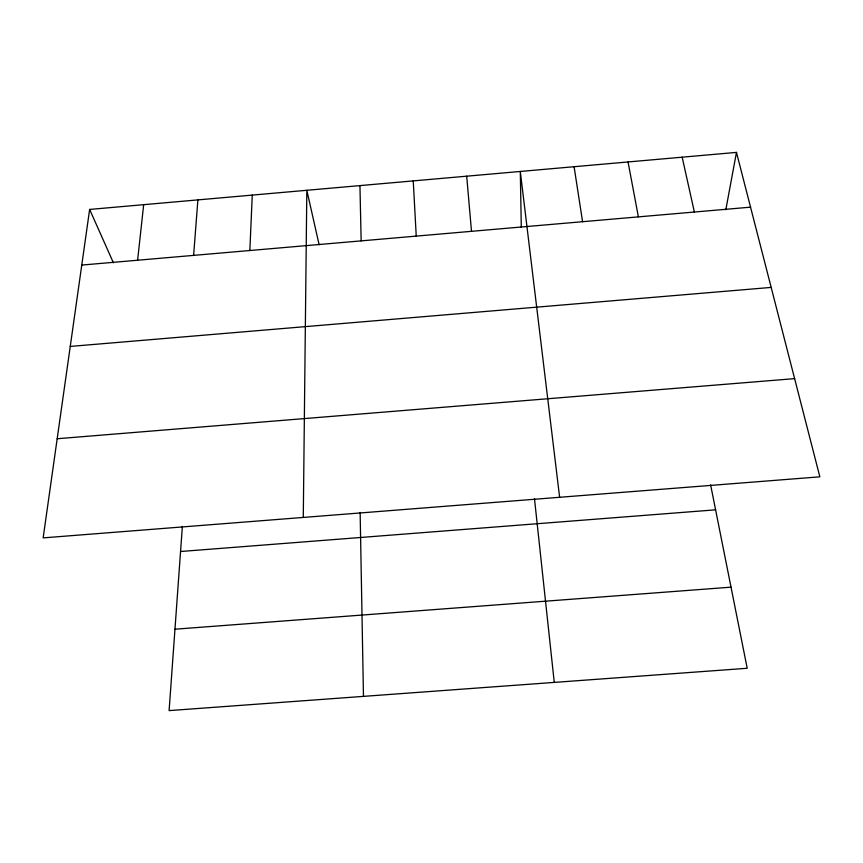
<?xml version="1.0" encoding="UTF-8"?>
<svg xmlns="http://www.w3.org/2000/svg" width="863" height="863" viewBox="0 0 863 863"><rect width="100%" height="100%" fill="white"/><g stroke="black" fill="none" stroke-linecap="round" stroke-linejoin="round"><path stroke-width="1.29" d="M303.28 517.433L306.829 190.281L319.116 244.736M249.839 250.518L252.266 195.103M182.363 526.419L169.105 710.605L747.207 668.275L710.616 484.887M193.625 255.383L197.886 199.892M137.605 260.227L143.679 204.671M89.644 209.439L43.15 537.886L819.85 476.829L736.473 152.395L89.644 209.439L113.42 262.816M725.815 209.795L736.473 152.395M81.769 265.07L750.551 207.163M70.248 346.43L771.166 287.411M57.185 438.738L794.618 378.63M180.55 551.511L715.6 509.828M174.962 629.203L731.026 587.164M682.169 157.185L694.37 212.028M628.048 161.953L638.383 216.872M574.089 166.71L582.579 221.705M559.623 497.282L520.303 171.457L521.284 227.228M534.488 498.738L554.262 682.406M466.689 176.181L471.5 231.327M413.237 180.896L416.236 236.106M359.947 185.599L361.144 240.874M360.141 512.439L363.474 696.376"/></g></svg>
